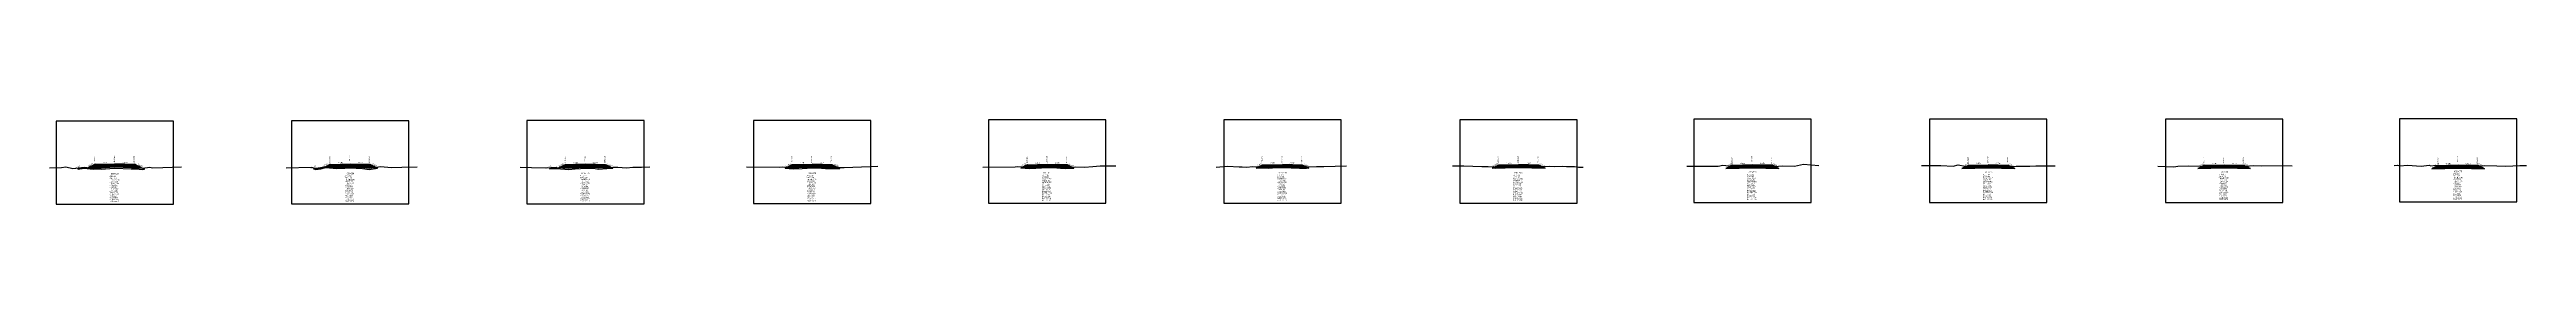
# Model space of a CAD drawing. Extents: x -7 to 78429, y 1189 to 1262.
# Drawn here: x -7 to 620, y 1226 to 1248 of the extents above; entities that cross this region are included whole.
import ezdxf
from ezdxf.enums import TextEntityAlignment as Align

# ---------------------------------------------------------------- set-up
doc = ezdxf.new("R2010")
doc.units = 0

msp = doc.modelspace()

# ---------------------------------------------------------------- linework, layer by layer
at = {"layer": 'A4_BORDER', "color": 7}
for points in [[(409.038, 1226.721), (438.738, 1226.721), (438.738, 1247.721), (409.038, 1247.721), (409.038, 1226.721)], [(468.77, 1226.739), (498.47, 1226.739), (498.47, 1247.739), (468.77, 1247.739), (468.77, 1226.739)], [(528.453, 1226.762), (558.153, 1226.762), (558.153, 1247.762), (528.453, 1247.762), (528.453, 1226.762)], [(587.685, 1226.867), (617.385, 1226.867), (617.385, 1247.867), (587.685, 1247.867), (587.685, 1226.867)], [(-5.445, 1226.283), (24.255, 1226.283), (24.255, 1247.283), (-5.445, 1247.283), (-5.445, 1226.283)], [(54.103, 1226.358), (83.803, 1226.358), (83.803, 1247.358), (54.103, 1247.358), (54.103, 1226.358)], [(113.678, 1226.399), (143.378, 1226.399), (143.378, 1247.399), (113.678, 1247.399), (113.678, 1226.399)], [(171.04, 1226.451), (200.74, 1226.451), (200.74, 1247.451), (171.04, 1247.451), (171.04, 1226.451)], [(230.578, 1226.564), (260.278, 1226.564), (260.278, 1247.564), (230.578, 1247.564), (230.578, 1226.564)], [(290.09, 1226.564), (319.79, 1226.564), (319.79, 1247.564), (290.09, 1247.564), (290.09, 1226.564)], [(349.877, 1226.589), (379.577, 1226.589), (379.577, 1247.589), (349.877, 1247.589), (349.877, 1226.589)]]:
    msp.add_lwpolyline(points, dxfattribs=at)
at = {"layer": 'CLEAR_GROUND', "color": 8}
for points in [[(0, 1235.151), (1.632, 1235.372), (3.91, 1235.101), (5.015, 1235.197), (5.92, 1235.179), (8.166, 1235.318), (9.43, 1235.391), (13.563, 1235.26), (14.327, 1235.187), (14.717, 1235.194), (16.449, 1235.062), (16.904, 1235.133)], [(59.7, 1235.208), (60.272, 1235.054), (61.531, 1235.238), (62.792, 1235.542), (65.57, 1235.307), (67.645, 1235.395), (68.869, 1235.442), (72.082, 1235.335), (73.782, 1235.087), (75.894, 1235.381)], [(119.4, 1235.249), (121.121, 1235.307), (121.175, 1235.295), (124.289, 1235.092), (125.959, 1235.201), (128.593, 1235.412), (130.947, 1235.329), (131.851, 1235.134), (133.979, 1235.294), (135.42, 1235.364), (135.447, 1235.362)], [(179.1, 1235.398), (181.125, 1235.266), (183.375, 1235.343), (185.906, 1235.495), (188.285, 1235.411), (189.322, 1235.346), (190.12, 1235.286), (191.498, 1235.299), (192.874, 1235.301)], [(238.8, 1235.449), (240.868, 1235.316), (242.557, 1235.416), (245.477, 1235.542), (247.851, 1235.505), (248.753, 1235.423), (250.147, 1235.348), (252.126, 1235.414)], [(298.5, 1235.513), (301.465, 1235.411), (303.428, 1235.55), (304.853, 1235.6), (307.12, 1235.517), (308.35, 1235.502), (308.665, 1235.492), (309.294, 1235.415), (311.002, 1235.414), (311.532, 1235.437)], [(358.2, 1235.439), (358.934, 1235.388), (361.223, 1235.508), (364.782, 1235.718), (367.367, 1235.644), (368.033, 1235.593), (368.861, 1235.574), (369.336, 1235.504), (370.271, 1235.499), (371.062, 1235.536)], [(417.9, 1235.68), (418.701, 1235.572), (422.178, 1235.683), (423.912, 1235.788), (426.741, 1235.663), (427.517, 1235.603), (427.622, 1235.634), (428.837, 1235.521), (429.493, 1235.525), (430.095, 1235.571)], [(477.6, 1235.634), (477.705, 1235.613), (478.243, 1235.672), (479.368, 1235.598), (481.819, 1235.731), (483.632, 1235.84), (486.51, 1235.748), (488.865, 1235.544), (489.731, 1235.589)], [(537.3, 1235.612), (538.012, 1235.59), (539.107, 1235.63), (540.524, 1235.67), (541.456, 1235.689), (543.273, 1235.768), (548.577, 1235.641), (548.85, 1235.583), (549.241, 1235.645)], [(597, 1235.816), (598.269, 1235.666), (599.33, 1235.711), (602.572, 1235.885), (606.493, 1235.707), (607.106, 1235.647), (608.27, 1235.717)]]:
    msp.add_lwpolyline(points, dxfattribs=at)
at = {"layer": 'DESIGN_ROAD_TRIMMED', "color": 1}
for points in [[(0, 1235.151), (0.405, 1235.382), (2.405, 1235.382), (4.405, 1236.382), (4.405, 1236.382), (4.299, 1236.329), (4.299, 1236.329), (3.984, 1236.171), (3.984, 1236.171), (3.668, 1236.014), (3.668, 1236.014), (3.352, 1235.856), (3.352, 1235.856), (3.036, 1235.698), (3.036, 1235.698), (2.72, 1235.54), (9.405, 1235.707), (9.405, 1235.857), (9.405, 1235.857), (9.405, 1236.007), (9.405, 1236.007), (9.405, 1236.157), (9.405, 1236.157), (9.405, 1236.307), (9.405, 1236.307), (9.405, 1236.457), (9.405, 1236.457), (9.405, 1236.507), (9.405, 1236.507), (9.405, 1236.507), (9.405, 1236.507), (9.405, 1236.507), (9.405, 1236.457), (9.405, 1236.457), (9.405, 1236.307), (9.405, 1236.307), (9.405, 1236.157), (9.405, 1236.157), (9.405, 1236.007), (9.405, 1236.007), (9.405, 1235.857), (9.405, 1235.857), (9.405, 1235.707), (16.089, 1235.54), (15.773, 1235.698), (15.773, 1235.698), (15.457, 1235.856), (15.457, 1235.856), (15.142, 1236.014), (15.142, 1236.014), (14.826, 1236.171), (14.826, 1236.171), (14.51, 1236.329), (14.51, 1236.329), (14.405, 1236.382), (14.405, 1236.382), (16.904, 1235.133)], [(59.7, 1235.208), (59.953, 1235.352), (61.953, 1235.352), (63.953, 1236.352), (63.953, 1236.352), (63.848, 1236.299), (63.848, 1236.299), (63.532, 1236.141), (63.532, 1236.141), (63.216, 1235.984), (63.216, 1235.984), (62.9, 1235.826), (62.9, 1235.826), (62.584, 1235.668), (62.584, 1235.668), (62.269, 1235.51), (68.953, 1235.677), (68.953, 1235.827), (68.953, 1235.827), (68.953, 1235.977), (68.953, 1235.977), (68.953, 1236.127), (68.953, 1236.127), (68.953, 1236.277), (68.953, 1236.277), (68.953, 1236.427), (68.953, 1236.427), (68.953, 1236.477), (68.953, 1236.477), (68.953, 1236.477), (68.953, 1236.477), (68.953, 1236.477), (68.953, 1236.427), (68.953, 1236.427), (68.953, 1236.277), (68.953, 1236.277), (68.953, 1236.127), (68.953, 1236.127), (68.953, 1235.977), (68.953, 1235.977), (68.953, 1235.827), (68.953, 1235.827), (68.953, 1235.677), (75.637, 1235.51), (75.321, 1235.668), (75.321, 1235.668), (75.005, 1235.826), (75.005, 1235.826), (74.69, 1235.984), (74.69, 1235.984), (74.374, 1236.141), (74.374, 1236.141), (74.058, 1236.299), (74.058, 1236.299), (73.953, 1236.352), (73.953, 1236.352), (75.894, 1235.381)], [(119.4, 1235.249), (119.528, 1235.322), (121.528, 1235.322), (123.528, 1236.322), (123.528, 1236.322), (123.423, 1236.269), (123.423, 1236.269), (123.107, 1236.111), (123.107, 1236.111), (122.791, 1235.954), (122.791, 1235.954), (122.475, 1235.796), (122.475, 1235.796), (122.16, 1235.638), (122.16, 1235.638), (121.844, 1235.48), (128.528, 1235.647), (128.528, 1235.797), (128.528, 1235.797), (128.528, 1235.947), (128.528, 1235.947), (128.528, 1236.097), (128.528, 1236.097), (128.528, 1236.247), (128.528, 1236.247), (128.528, 1236.397), (128.528, 1236.397), (128.528, 1236.447), (128.528, 1236.447), (128.528, 1236.447), (128.528, 1236.447), (128.528, 1236.447), (128.528, 1236.397), (128.528, 1236.397), (128.528, 1236.247), (128.528, 1236.247), (128.528, 1236.097), (128.528, 1236.097), (128.528, 1235.947), (128.528, 1235.947), (128.528, 1235.797), (128.528, 1235.797), (128.528, 1235.647), (135.212, 1235.48), (134.896, 1235.638), (134.896, 1235.638), (134.581, 1235.796), (134.581, 1235.796), (134.265, 1235.954), (134.265, 1235.954), (133.949, 1236.111), (133.949, 1236.111), (133.633, 1236.269), (133.633, 1236.269), (133.528, 1236.322), (133.528, 1236.322), (135.447, 1235.362)], [(179.1, 1235.398), (180.89, 1236.293), (180.89, 1236.293), (180.785, 1236.24), (180.785, 1236.24), (180.469, 1236.082), (180.469, 1236.082), (180.153, 1235.925), (180.153, 1235.925), (179.837, 1235.767), (179.837, 1235.767), (179.521, 1235.609), (179.521, 1235.609), (179.206, 1235.451), (185.89, 1235.618), (185.89, 1235.768), (185.89, 1235.768), (185.89, 1235.918), (185.89, 1235.918), (185.89, 1236.068), (185.89, 1236.068), (185.89, 1236.218), (185.89, 1236.218), (185.89, 1236.368), (185.89, 1236.368), (185.89, 1236.418), (185.89, 1236.418), (185.89, 1236.418), (185.89, 1236.418), (185.89, 1236.418), (185.89, 1236.368), (185.89, 1236.368), (185.89, 1236.218), (185.89, 1236.218), (185.89, 1236.068), (185.89, 1236.068), (185.89, 1235.918), (185.89, 1235.918), (185.89, 1235.768), (185.89, 1235.768), (185.89, 1235.618), (192.574, 1235.451), (192.258, 1235.609), (192.258, 1235.609), (191.942, 1235.767), (191.942, 1235.767), (191.627, 1235.925), (191.627, 1235.925), (191.311, 1236.082), (191.311, 1236.082), (190.995, 1236.24), (190.995, 1236.24), (190.89, 1236.293), (190.89, 1236.293), (192.874, 1235.301)], [(238.8, 1235.449), (240.428, 1236.263), (240.428, 1236.263), (240.323, 1236.21), (240.323, 1236.21), (240.007, 1236.052), (240.007, 1236.052), (239.691, 1235.895), (239.691, 1235.895), (239.376, 1235.737), (239.376, 1235.737), (239.06, 1235.579), (239.06, 1235.579), (238.744, 1235.421), (245.428, 1235.588), (245.428, 1235.738), (245.428, 1235.738), (245.428, 1235.888), (245.428, 1235.888), (245.428, 1236.038), (245.428, 1236.038), (245.428, 1236.188), (245.428, 1236.188), (245.428, 1236.338), (245.428, 1236.338), (245.428, 1236.388), (245.428, 1236.388), (245.428, 1236.388), (245.428, 1236.388), (245.428, 1236.388), (245.428, 1236.338), (245.428, 1236.338), (245.428, 1236.188), (245.428, 1236.188), (245.428, 1236.038), (245.428, 1236.038), (245.428, 1235.888), (245.428, 1235.888), (245.428, 1235.738), (245.428, 1235.738), (245.428, 1235.588), (252.112, 1235.421), (251.797, 1235.579), (251.797, 1235.579), (251.481, 1235.737), (251.481, 1235.737), (251.165, 1235.895), (251.165, 1235.895), (250.849, 1236.052), (250.849, 1236.052), (250.534, 1236.21), (250.534, 1236.21), (250.428, 1236.263), (250.428, 1236.263), (252.126, 1235.414)], [(298.5, 1235.513), (299.94, 1236.233), (299.94, 1236.233), (299.835, 1236.18), (299.835, 1236.18), (299.519, 1236.022), (299.519, 1236.022), (299.203, 1235.865), (299.203, 1235.865), (298.888, 1235.707), (298.888, 1235.707), (298.572, 1235.549), (298.572, 1235.549), (298.256, 1235.391), (304.94, 1235.558), (304.94, 1235.708), (304.94, 1235.708), (304.94, 1235.858), (304.94, 1235.858), (304.94, 1236.008), (304.94, 1236.008), (304.94, 1236.158), (304.94, 1236.158), (304.94, 1236.308), (304.94, 1236.308), (304.94, 1236.358), (304.94, 1236.358), (304.94, 1236.358), (304.94, 1236.358), (304.94, 1236.358), (304.94, 1236.308), (304.94, 1236.308), (304.94, 1236.158), (304.94, 1236.158), (304.94, 1236.008), (304.94, 1236.008), (304.94, 1235.858), (304.94, 1235.858), (304.94, 1235.708), (304.94, 1235.708), (304.94, 1235.558), (311.624, 1235.391), (311.309, 1235.549), (311.309, 1235.549), (310.993, 1235.707), (310.993, 1235.707), (310.677, 1235.865), (310.677, 1235.865), (310.361, 1236.022), (310.361, 1236.022), (310.045, 1236.18), (310.045, 1236.18), (309.94, 1236.233), (309.94, 1236.233), (311.532, 1235.437)], [(358.2, 1235.439), (359.727, 1236.203), (359.727, 1236.203), (359.622, 1236.15), (359.622, 1236.15), (359.306, 1235.992), (359.306, 1235.992), (358.991, 1235.835), (358.991, 1235.835), (358.675, 1235.677), (358.675, 1235.677), (358.359, 1235.519), (358.359, 1235.519), (358.043, 1235.361), (364.727, 1235.528), (364.727, 1235.678), (364.727, 1235.678), (364.727, 1235.828), (364.727, 1235.828), (364.727, 1235.978), (364.727, 1235.978), (364.727, 1236.128), (364.727, 1236.128), (364.727, 1236.278), (364.727, 1236.278), (364.727, 1236.328), (364.727, 1236.328), (364.727, 1236.328), (364.727, 1236.328), (364.727, 1236.328), (364.727, 1236.278), (364.727, 1236.278), (364.727, 1236.128), (364.727, 1236.128), (364.727, 1235.978), (364.727, 1235.978), (364.727, 1235.828), (364.727, 1235.828), (364.727, 1235.678), (364.727, 1235.678), (364.727, 1235.528), (371.412, 1235.361), (371.096, 1235.519), (371.096, 1235.519), (370.78, 1235.677), (370.78, 1235.677), (370.464, 1235.835), (370.464, 1235.835), (370.148, 1235.992), (370.148, 1235.992), (369.833, 1236.15), (369.833, 1236.15), (369.727, 1236.203), (369.727, 1236.203), (371.062, 1235.536)], [(417.9, 1235.68), (418.888, 1236.174), (418.888, 1236.174), (418.783, 1236.121), (418.783, 1236.121), (418.467, 1235.963), (418.467, 1235.963), (418.152, 1235.806), (418.152, 1235.806), (417.836, 1235.648), (417.836, 1235.648), (417.52, 1235.49), (417.52, 1235.49), (417.204, 1235.332), (423.888, 1235.499), (423.888, 1235.649), (423.888, 1235.649), (423.888, 1235.799), (423.888, 1235.799), (423.888, 1235.949), (423.888, 1235.949), (423.888, 1236.099), (423.888, 1236.099), (423.888, 1236.249), (423.888, 1236.249), (423.888, 1236.299), (423.888, 1236.299), (423.888, 1236.299), (423.888, 1236.299), (423.888, 1236.299), (423.888, 1236.249), (423.888, 1236.249), (423.888, 1236.099), (423.888, 1236.099), (423.888, 1235.949), (423.888, 1235.949), (423.888, 1235.799), (423.888, 1235.799), (423.888, 1235.649), (423.888, 1235.649), (423.888, 1235.499), (430.573, 1235.332), (430.257, 1235.49), (430.257, 1235.49), (429.941, 1235.648), (429.941, 1235.648), (429.625, 1235.806), (429.625, 1235.806), (429.309, 1235.963), (429.309, 1235.963), (428.994, 1236.121), (428.994, 1236.121), (428.888, 1236.174), (428.888, 1236.174), (430.095, 1235.571)], [(477.6, 1235.634), (478.62, 1236.144), (478.62, 1236.144), (478.515, 1236.091), (478.515, 1236.091), (478.199, 1235.933), (478.199, 1235.933), (477.883, 1235.776), (477.883, 1235.776), (477.568, 1235.618), (477.568, 1235.618), (477.252, 1235.46), (477.252, 1235.46), (476.936, 1235.302), (483.62, 1235.469), (483.62, 1235.619), (483.62, 1235.619), (483.62, 1235.769), (483.62, 1235.769), (483.62, 1235.919), (483.62, 1235.919), (483.62, 1236.069), (483.62, 1236.069), (483.62, 1236.219), (483.62, 1236.219), (483.62, 1236.269), (483.62, 1236.269), (483.62, 1236.269), (483.62, 1236.269), (483.62, 1236.269), (483.62, 1236.219), (483.62, 1236.219), (483.62, 1236.069), (483.62, 1236.069), (483.62, 1235.919), (483.62, 1235.919), (483.62, 1235.769), (483.62, 1235.769), (483.62, 1235.619), (483.62, 1235.619), (483.62, 1235.469), (490.305, 1235.302), (489.989, 1235.46), (489.989, 1235.46), (489.673, 1235.618), (489.673, 1235.618), (489.357, 1235.776), (489.357, 1235.776), (489.041, 1235.933), (489.041, 1235.933), (488.726, 1236.091), (488.726, 1236.091), (488.62, 1236.144), (488.62, 1236.144), (489.731, 1235.589)], [(537.3, 1235.612), (538.303, 1236.114), (538.303, 1236.114), (538.198, 1236.061), (538.198, 1236.061), (537.882, 1235.903), (537.882, 1235.903), (537.567, 1235.746), (537.567, 1235.746), (537.251, 1235.588), (537.251, 1235.588), (536.935, 1235.43), (536.935, 1235.43), (536.619, 1235.272), (543.303, 1235.439), (543.303, 1235.589), (543.303, 1235.589), (543.303, 1235.739), (543.303, 1235.739), (543.303, 1235.889), (543.303, 1235.889), (543.303, 1236.039), (543.303, 1236.039), (543.303, 1236.189), (543.303, 1236.189), (543.303, 1236.239), (543.303, 1236.239), (543.303, 1236.239), (543.303, 1236.239), (543.303, 1236.239), (543.303, 1236.189), (543.303, 1236.189), (543.303, 1236.039), (543.303, 1236.039), (543.303, 1235.889), (543.303, 1235.889), (543.303, 1235.739), (543.303, 1235.739), (543.303, 1235.589), (543.303, 1235.589), (543.303, 1235.439), (549.988, 1235.272), (549.672, 1235.43), (549.672, 1235.43), (549.356, 1235.588), (549.356, 1235.588), (549.04, 1235.746), (549.04, 1235.746), (548.725, 1235.903), (548.725, 1235.903), (548.409, 1236.061), (548.409, 1236.061), (548.303, 1236.114), (548.303, 1236.114), (549.241, 1235.645)], [(597, 1235.816), (597.535, 1236.084), (597.535, 1236.084), (597.43, 1236.031), (597.43, 1236.031), (597.114, 1235.873), (597.114, 1235.873), (596.798, 1235.716), (596.798, 1235.716), (596.483, 1235.558), (596.483, 1235.558), (596.167, 1235.4), (596.167, 1235.4), (595.851, 1235.242), (602.535, 1235.409), (602.535, 1235.559), (602.535, 1235.559), (602.535, 1235.709), (602.535, 1235.709), (602.535, 1235.859), (602.535, 1235.859), (602.535, 1236.009), (602.535, 1236.009), (602.535, 1236.159), (602.535, 1236.159), (602.535, 1236.209), (602.535, 1236.209), (602.535, 1236.209), (602.535, 1236.209), (602.535, 1236.209), (602.535, 1236.159), (602.535, 1236.159), (602.535, 1236.009), (602.535, 1236.009), (602.535, 1235.859), (602.535, 1235.859), (602.535, 1235.709), (602.535, 1235.709), (602.535, 1235.559), (602.535, 1235.559), (602.535, 1235.409), (609.219, 1235.242), (608.904, 1235.4), (608.904, 1235.4), (608.588, 1235.558), (608.588, 1235.558), (608.272, 1235.716), (608.272, 1235.716), (607.956, 1235.873), (607.956, 1235.873), (607.64, 1236.031), (607.64, 1236.031), (607.535, 1236.084), (607.535, 1236.084), (608.27, 1235.717)]]:
    msp.add_lwpolyline(points, dxfattribs=at)
at = {"layer": 'FINISHED_ROAD', "color": 2}
for points in [[(0.405, 1235.382), (2.405, 1235.382), (4.405, 1236.382), (4.405, 1236.382), (9.405, 1236.507), (14.405, 1236.382), (14.405, 1236.382)], [(59.953, 1235.352), (61.953, 1235.352), (63.953, 1236.352), (63.953, 1236.352), (68.953, 1236.477), (73.953, 1236.352), (73.953, 1236.352)], [(119.528, 1235.322), (121.528, 1235.322), (123.528, 1236.322), (123.528, 1236.322), (128.528, 1236.447), (133.528, 1236.322), (133.528, 1236.322)], [(180.89, 1236.293), (180.89, 1236.293), (185.89, 1236.418), (190.89, 1236.293), (190.89, 1236.293)], [(240.428, 1236.263), (240.428, 1236.263), (245.428, 1236.388), (250.428, 1236.263), (250.428, 1236.263)], [(299.94, 1236.233), (299.94, 1236.233), (304.94, 1236.358), (309.94, 1236.233), (309.94, 1236.233)], [(359.727, 1236.203), (359.727, 1236.203), (364.727, 1236.328), (369.727, 1236.203), (369.727, 1236.203)], [(418.888, 1236.174), (418.888, 1236.174), (423.888, 1236.299), (428.888, 1236.174), (428.888, 1236.174)], [(478.62, 1236.144), (478.62, 1236.144), (483.62, 1236.269), (488.62, 1236.144), (488.62, 1236.144)], [(538.303, 1236.114), (538.303, 1236.114), (543.303, 1236.239), (548.303, 1236.114), (548.303, 1236.114)], [(597.535, 1236.084), (597.535, 1236.084), (602.535, 1236.209), (607.535, 1236.084), (607.535, 1236.084)]]:
    msp.add_lwpolyline(points, dxfattribs=at)
at = {"layer": 'LAYER_0', "color": 4}
for points in [[(4.405, 1236.382), (4.299, 1236.329), (9.405, 1236.457), (9.405, 1236.507)], [(63.953, 1236.352), (63.848, 1236.299), (68.953, 1236.427), (68.953, 1236.477)], [(123.528, 1236.322), (123.423, 1236.269), (128.528, 1236.397), (128.528, 1236.447)], [(180.89, 1236.293), (180.785, 1236.24), (185.89, 1236.368), (185.89, 1236.418)], [(240.428, 1236.263), (240.323, 1236.21), (245.428, 1236.338), (245.428, 1236.388)], [(299.94, 1236.233), (299.835, 1236.18), (304.94, 1236.308), (304.94, 1236.358)], [(359.727, 1236.203), (359.622, 1236.15), (364.727, 1236.278), (364.727, 1236.328)], [(418.888, 1236.174), (418.783, 1236.121), (423.888, 1236.249), (423.888, 1236.299)], [(478.62, 1236.144), (478.515, 1236.091), (483.62, 1236.219), (483.62, 1236.269)], [(538.303, 1236.114), (538.198, 1236.061), (543.303, 1236.189), (543.303, 1236.239)], [(597.535, 1236.084), (597.43, 1236.031), (602.535, 1236.159), (602.535, 1236.209)]]:
    msp.add_lwpolyline(points, dxfattribs=at)
at = {"layer": 'LAYER_1', "color": 4}
for points in [[(4.299, 1236.329), (3.984, 1236.171), (9.405, 1236.307), (9.405, 1236.457)], [(63.848, 1236.299), (63.532, 1236.141), (68.953, 1236.277), (68.953, 1236.427)], [(123.423, 1236.269), (123.107, 1236.111), (128.528, 1236.247), (128.528, 1236.397)], [(180.785, 1236.24), (180.469, 1236.082), (185.89, 1236.218), (185.89, 1236.368)], [(240.323, 1236.21), (240.007, 1236.052), (245.428, 1236.188), (245.428, 1236.338)], [(299.835, 1236.18), (299.519, 1236.022), (304.94, 1236.158), (304.94, 1236.308)], [(359.622, 1236.15), (359.306, 1235.992), (364.727, 1236.128), (364.727, 1236.278)], [(418.783, 1236.121), (418.467, 1235.963), (423.888, 1236.099), (423.888, 1236.249)], [(478.515, 1236.091), (478.199, 1235.933), (483.62, 1236.069), (483.62, 1236.219)], [(538.198, 1236.061), (537.882, 1235.903), (543.303, 1236.039), (543.303, 1236.189)], [(597.43, 1236.031), (597.114, 1235.873), (602.535, 1236.009), (602.535, 1236.159)]]:
    msp.add_lwpolyline(points, dxfattribs=at)
at = {"layer": 'LAYER_10', "color": 6}
for points in [[(15.457, 1235.856), (15.773, 1235.698), (9.405, 1235.857), (9.405, 1236.007)], [(75.005, 1235.826), (75.321, 1235.668), (68.953, 1235.827), (68.953, 1235.977)], [(134.581, 1235.796), (134.896, 1235.638), (128.528, 1235.797), (128.528, 1235.947)], [(191.942, 1235.767), (192.258, 1235.609), (185.89, 1235.768), (185.89, 1235.918)], [(251.481, 1235.737), (251.797, 1235.579), (245.428, 1235.738), (245.428, 1235.888)], [(310.993, 1235.707), (311.309, 1235.549), (304.94, 1235.708), (304.94, 1235.858)], [(370.78, 1235.677), (371.096, 1235.519), (364.727, 1235.678), (364.727, 1235.828)], [(429.941, 1235.648), (430.257, 1235.49), (423.888, 1235.649), (423.888, 1235.799)], [(489.673, 1235.618), (489.989, 1235.46), (483.62, 1235.619), (483.62, 1235.769)], [(549.356, 1235.588), (549.672, 1235.43), (543.303, 1235.589), (543.303, 1235.739)], [(608.588, 1235.558), (608.904, 1235.4), (602.535, 1235.559), (602.535, 1235.709)]]:
    msp.add_lwpolyline(points, dxfattribs=at)
at = {"layer": 'LAYER_11', "color": 6}
for points in [[(15.773, 1235.698), (16.089, 1235.54), (9.405, 1235.707), (9.405, 1235.857)], [(75.321, 1235.668), (75.637, 1235.51), (68.953, 1235.677), (68.953, 1235.827)], [(134.896, 1235.638), (135.212, 1235.48), (128.528, 1235.647), (128.528, 1235.797)], [(192.258, 1235.609), (192.574, 1235.451), (185.89, 1235.618), (185.89, 1235.768)], [(251.797, 1235.579), (252.112, 1235.421), (245.428, 1235.588), (245.428, 1235.738)], [(311.309, 1235.549), (311.624, 1235.391), (304.94, 1235.558), (304.94, 1235.708)], [(371.096, 1235.519), (371.412, 1235.361), (364.727, 1235.528), (364.727, 1235.678)], [(430.257, 1235.49), (430.573, 1235.332), (423.888, 1235.499), (423.888, 1235.649)], [(489.989, 1235.46), (490.305, 1235.302), (483.62, 1235.469), (483.62, 1235.619)], [(549.672, 1235.43), (549.988, 1235.272), (543.303, 1235.439), (543.303, 1235.589)], [(608.904, 1235.4), (609.219, 1235.242), (602.535, 1235.409), (602.535, 1235.559)]]:
    msp.add_lwpolyline(points, dxfattribs=at)
at = {"layer": 'LAYER_2', "color": 4}
for points in [[(3.984, 1236.171), (3.668, 1236.014), (9.405, 1236.157), (9.405, 1236.307)], [(63.532, 1236.141), (63.216, 1235.984), (68.953, 1236.127), (68.953, 1236.277)], [(123.107, 1236.111), (122.791, 1235.954), (128.528, 1236.097), (128.528, 1236.247)], [(180.469, 1236.082), (180.153, 1235.925), (185.89, 1236.068), (185.89, 1236.218)], [(240.007, 1236.052), (239.691, 1235.895), (245.428, 1236.038), (245.428, 1236.188)], [(299.519, 1236.022), (299.203, 1235.865), (304.94, 1236.008), (304.94, 1236.158)], [(359.306, 1235.992), (358.991, 1235.835), (364.727, 1235.978), (364.727, 1236.128)], [(418.467, 1235.963), (418.152, 1235.806), (423.888, 1235.949), (423.888, 1236.099)], [(478.199, 1235.933), (477.883, 1235.776), (483.62, 1235.919), (483.62, 1236.069)], [(537.882, 1235.903), (537.567, 1235.746), (543.303, 1235.889), (543.303, 1236.039)], [(597.114, 1235.873), (596.798, 1235.716), (602.535, 1235.859), (602.535, 1236.009)]]:
    msp.add_lwpolyline(points, dxfattribs=at)
at = {"layer": 'LAYER_3', "color": 4}
for points in [[(3.668, 1236.014), (3.352, 1235.856), (9.405, 1236.007), (9.405, 1236.157)], [(63.216, 1235.984), (62.9, 1235.826), (68.953, 1235.977), (68.953, 1236.127)], [(122.791, 1235.954), (122.475, 1235.796), (128.528, 1235.947), (128.528, 1236.097)], [(180.153, 1235.925), (179.837, 1235.767), (185.89, 1235.918), (185.89, 1236.068)], [(239.691, 1235.895), (239.376, 1235.737), (245.428, 1235.888), (245.428, 1236.038)], [(299.203, 1235.865), (298.888, 1235.707), (304.94, 1235.858), (304.94, 1236.008)], [(358.991, 1235.835), (358.675, 1235.677), (364.727, 1235.828), (364.727, 1235.978)], [(418.152, 1235.806), (417.836, 1235.648), (423.888, 1235.799), (423.888, 1235.949)], [(477.883, 1235.776), (477.568, 1235.618), (483.62, 1235.769), (483.62, 1235.919)], [(537.567, 1235.746), (537.251, 1235.588), (543.303, 1235.739), (543.303, 1235.889)], [(596.798, 1235.716), (596.483, 1235.558), (602.535, 1235.709), (602.535, 1235.859)]]:
    msp.add_lwpolyline(points, dxfattribs=at)
at = {"layer": 'LAYER_4', "color": 4}
for points in [[(3.352, 1235.856), (3.036, 1235.698), (9.405, 1235.857), (9.405, 1236.007)], [(62.9, 1235.826), (62.584, 1235.668), (68.953, 1235.827), (68.953, 1235.977)], [(122.475, 1235.796), (122.16, 1235.638), (128.528, 1235.797), (128.528, 1235.947)], [(179.837, 1235.767), (179.521, 1235.609), (185.89, 1235.768), (185.89, 1235.918)], [(239.376, 1235.737), (239.06, 1235.579), (245.428, 1235.738), (245.428, 1235.888)], [(298.888, 1235.707), (298.572, 1235.549), (304.94, 1235.708), (304.94, 1235.858)], [(358.675, 1235.677), (358.359, 1235.519), (364.727, 1235.678), (364.727, 1235.828)], [(417.836, 1235.648), (417.52, 1235.49), (423.888, 1235.649), (423.888, 1235.799)], [(477.568, 1235.618), (477.252, 1235.46), (483.62, 1235.619), (483.62, 1235.769)], [(537.251, 1235.588), (536.935, 1235.43), (543.303, 1235.589), (543.303, 1235.739)], [(596.483, 1235.558), (596.167, 1235.4), (602.535, 1235.559), (602.535, 1235.709)]]:
    msp.add_lwpolyline(points, dxfattribs=at)
at = {"layer": 'LAYER_5', "color": 4}
for points in [[(3.036, 1235.698), (2.72, 1235.54), (9.405, 1235.707), (9.405, 1235.857)], [(62.584, 1235.668), (62.269, 1235.51), (68.953, 1235.677), (68.953, 1235.827)], [(122.16, 1235.638), (121.844, 1235.48), (128.528, 1235.647), (128.528, 1235.797)], [(179.521, 1235.609), (179.206, 1235.451), (185.89, 1235.618), (185.89, 1235.768)], [(239.06, 1235.579), (238.744, 1235.421), (245.428, 1235.588), (245.428, 1235.738)], [(298.572, 1235.549), (298.256, 1235.391), (304.94, 1235.558), (304.94, 1235.708)], [(358.359, 1235.519), (358.043, 1235.361), (364.727, 1235.528), (364.727, 1235.678)], [(417.52, 1235.49), (417.204, 1235.332), (423.888, 1235.499), (423.888, 1235.649)], [(477.252, 1235.46), (476.936, 1235.302), (483.62, 1235.469), (483.62, 1235.619)], [(536.935, 1235.43), (536.619, 1235.272), (543.303, 1235.439), (543.303, 1235.589)], [(596.167, 1235.4), (595.851, 1235.242), (602.535, 1235.409), (602.535, 1235.559)]]:
    msp.add_lwpolyline(points, dxfattribs=at)
at = {"layer": 'LAYER_6', "color": 6}
for points in [[(14.405, 1236.382), (14.51, 1236.329), (9.405, 1236.457), (9.405, 1236.507)], [(73.953, 1236.352), (74.058, 1236.299), (68.953, 1236.427), (68.953, 1236.477)], [(133.528, 1236.322), (133.633, 1236.269), (128.528, 1236.397), (128.528, 1236.447)], [(190.89, 1236.293), (190.995, 1236.24), (185.89, 1236.368), (185.89, 1236.418)], [(250.428, 1236.263), (250.534, 1236.21), (245.428, 1236.338), (245.428, 1236.388)], [(309.94, 1236.233), (310.045, 1236.18), (304.94, 1236.308), (304.94, 1236.358)], [(369.727, 1236.203), (369.833, 1236.15), (364.727, 1236.278), (364.727, 1236.328)], [(428.888, 1236.174), (428.994, 1236.121), (423.888, 1236.249), (423.888, 1236.299)], [(488.62, 1236.144), (488.726, 1236.091), (483.62, 1236.219), (483.62, 1236.269)], [(548.303, 1236.114), (548.409, 1236.061), (543.303, 1236.189), (543.303, 1236.239)], [(607.535, 1236.084), (607.64, 1236.031), (602.535, 1236.159), (602.535, 1236.209)]]:
    msp.add_lwpolyline(points, dxfattribs=at)
at = {"layer": 'LAYER_7', "color": 6}
for points in [[(14.51, 1236.329), (14.826, 1236.171), (9.405, 1236.307), (9.405, 1236.457)], [(74.058, 1236.299), (74.374, 1236.141), (68.953, 1236.277), (68.953, 1236.427)], [(133.633, 1236.269), (133.949, 1236.111), (128.528, 1236.247), (128.528, 1236.397)], [(190.995, 1236.24), (191.311, 1236.082), (185.89, 1236.218), (185.89, 1236.368)], [(250.534, 1236.21), (250.849, 1236.052), (245.428, 1236.188), (245.428, 1236.338)], [(310.045, 1236.18), (310.361, 1236.022), (304.94, 1236.158), (304.94, 1236.308)], [(369.833, 1236.15), (370.148, 1235.992), (364.727, 1236.128), (364.727, 1236.278)], [(428.994, 1236.121), (429.309, 1235.963), (423.888, 1236.099), (423.888, 1236.249)], [(488.726, 1236.091), (489.041, 1235.933), (483.62, 1236.069), (483.62, 1236.219)], [(548.409, 1236.061), (548.725, 1235.903), (543.303, 1236.039), (543.303, 1236.189)], [(607.64, 1236.031), (607.956, 1235.873), (602.535, 1236.009), (602.535, 1236.159)]]:
    msp.add_lwpolyline(points, dxfattribs=at)
at = {"layer": 'LAYER_8', "color": 6}
for points in [[(14.826, 1236.171), (15.142, 1236.014), (9.405, 1236.157), (9.405, 1236.307)], [(74.374, 1236.141), (74.69, 1235.984), (68.953, 1236.127), (68.953, 1236.277)], [(133.949, 1236.111), (134.265, 1235.954), (128.528, 1236.097), (128.528, 1236.247)], [(191.311, 1236.082), (191.627, 1235.925), (185.89, 1236.068), (185.89, 1236.218)], [(250.849, 1236.052), (251.165, 1235.895), (245.428, 1236.038), (245.428, 1236.188)], [(310.361, 1236.022), (310.677, 1235.865), (304.94, 1236.008), (304.94, 1236.158)], [(370.148, 1235.992), (370.464, 1235.835), (364.727, 1235.978), (364.727, 1236.128)], [(429.309, 1235.963), (429.625, 1235.806), (423.888, 1235.949), (423.888, 1236.099)], [(489.041, 1235.933), (489.357, 1235.776), (483.62, 1235.919), (483.62, 1236.069)], [(548.725, 1235.903), (549.04, 1235.746), (543.303, 1235.889), (543.303, 1236.039)], [(607.956, 1235.873), (608.272, 1235.716), (602.535, 1235.859), (602.535, 1236.009)]]:
    msp.add_lwpolyline(points, dxfattribs=at)
at = {"layer": 'LAYER_9', "color": 6}
for points in [[(15.142, 1236.014), (15.457, 1235.856), (9.405, 1236.007), (9.405, 1236.157)], [(74.69, 1235.984), (75.005, 1235.826), (68.953, 1235.977), (68.953, 1236.127)], [(134.265, 1235.954), (134.581, 1235.796), (128.528, 1235.947), (128.528, 1236.097)], [(191.627, 1235.925), (191.942, 1235.767), (185.89, 1235.918), (185.89, 1236.068)], [(251.165, 1235.895), (251.481, 1235.737), (245.428, 1235.888), (245.428, 1236.038)], [(310.677, 1235.865), (310.993, 1235.707), (304.94, 1235.858), (304.94, 1236.008)], [(370.464, 1235.835), (370.78, 1235.677), (364.727, 1235.828), (364.727, 1235.978)], [(429.625, 1235.806), (429.941, 1235.648), (423.888, 1235.799), (423.888, 1235.949)], [(489.357, 1235.776), (489.673, 1235.618), (483.62, 1235.769), (483.62, 1235.919)], [(549.04, 1235.746), (549.356, 1235.588), (543.303, 1235.739), (543.303, 1235.889)], [(608.272, 1235.716), (608.588, 1235.558), (602.535, 1235.709), (602.535, 1235.859)]]:
    msp.add_lwpolyline(points, dxfattribs=at)
at = {"layer": 'NATURAL_GROUND', "color": 3}
for points in [[(-7.123, 1235.492), (-4.12, 1235.57), (-2.991, 1235.742), (-1.193, 1235.292), (1.63, 1235.674), (3.915, 1235.403), (5.005, 1235.497), (5.914, 1235.479), (8.148, 1235.617), (9.426, 1235.691), (13.582, 1235.56), (14.339, 1235.487), (14.726, 1235.494), (16.438, 1235.364), (18.293, 1235.651), (18.977, 1235.513), (21.571, 1235.589), (26.277, 1235.764)], [(52.736, 1235.44), (59.1, 1235.679), (60.29, 1235.36), (61.474, 1235.533), (62.769, 1235.845), (65.576, 1235.608), (67.633, 1235.695), (68.868, 1235.742), (72.109, 1235.634), (73.783, 1235.39), (76.725, 1235.8), (79.389, 1235.541), (82.047, 1235.682), (85.949, 1235.746)], [(112.018, 1235.682), (114.84, 1235.594), (118.304, 1235.512), (121.148, 1235.608), (121.217, 1235.593), (124.289, 1235.393), (125.937, 1235.5), (128.586, 1235.712), (130.984, 1235.628), (131.872, 1235.436), (133.96, 1235.593), (135.424, 1235.665), (135.515, 1235.658), (136.749, 1235.665), (138.913, 1235.477), (140.554, 1235.676), (142.741, 1235.626), (144.799, 1235.763)], [(169.278, 1235.718), (177.58, 1235.627), (178.347, 1235.748), (181.13, 1235.566), (183.361, 1235.643), (185.902, 1235.795), (188.3, 1235.711), (189.343, 1235.645), (190.13, 1235.586), (191.497, 1235.599), (193.984, 1235.602), (200.623, 1235.826), (202.568, 1235.924)], [(229.096, 1235.654), (237.272, 1235.718), (237.777, 1235.815), (240.868, 1235.617), (242.541, 1235.716), (245.473, 1235.842), (247.867, 1235.805), (248.774, 1235.722), (250.15, 1235.648), (252.563, 1235.729), (254.812, 1235.662), (256.986, 1235.843), (258.847, 1235.989), (262.789, 1235.993)], [(288.207, 1235.678), (291.017, 1235.882), (293.992, 1235.688), (294.717, 1235.757), (295.833, 1235.665), (297.43, 1235.85), (301.459, 1235.711), (303.412, 1235.85), (304.853, 1235.9), (307.127, 1235.817), (308.357, 1235.802), (308.688, 1235.791), (309.312, 1235.715), (310.995, 1235.714), (313.607, 1235.829), (315.41, 1235.798), (321.169, 1235.973)], [(348.007, 1235.944), (350.865, 1235.981), (355.401, 1235.796), (357.045, 1235.82), (358.936, 1235.689), (361.206, 1235.808), (364.777, 1236.018), (367.382, 1235.944), (368.048, 1235.893), (368.886, 1235.873), (369.358, 1235.804), (370.264, 1235.799), (372.571, 1235.906), (373.747, 1235.784), (375.937, 1235.905), (376.819, 1235.779), (378.877, 1235.827), (379.922, 1235.654), (381.057, 1235.623)], [(407.324, 1235.937), (413.297, 1235.869), (415.219, 1235.908), (416.449, 1236.177), (418.716, 1235.873), (422.164, 1235.983), (423.909, 1236.088), (426.759, 1235.962), (427.484, 1235.906), (427.591, 1235.938), (428.85, 1235.821), (429.48, 1235.825), (431.491, 1235.977), (434.57, 1235.902), (436.85, 1236.37), (440.722, 1236.091)], [(466.735, 1236.033), (471.634, 1236.08), (474.759, 1235.929), (475.997, 1236.264), (477.718, 1235.916), (478.236, 1235.973), (479.369, 1235.899), (481.802, 1236.031), (483.628, 1236.14), (486.527, 1236.048), (488.87, 1235.845), (490.691, 1235.938), (492.619, 1235.884), (494.088, 1235.874), (495.606, 1235.946), (500.523, 1235.995)], [(526.501, 1235.9), (530.585, 1235.756), (531.606, 1235.86), (534.234, 1236.009), (538.011, 1235.89), (539.097, 1235.93), (540.516, 1235.97), (541.446, 1235.989), (543.27, 1236.068), (548.612, 1235.94), (548.857, 1235.888), (549.693, 1236.021), (550.715, 1236.034), (552.758, 1235.946), (558.228, 1236.065), (560.49, 1236.016)], [(586.34, 1236.029), (587.204, 1236.14), (587.823, 1235.957), (589.748, 1236.12), (593.147, 1235.928), (595.22, 1236.119), (595.632, 1236.012), (596.911, 1236.129), (598.28, 1235.967), (599.315, 1236.011), (602.571, 1236.185), (606.514, 1236.006), (607.111, 1235.948), (609.19, 1236.072), (612.348, 1235.987), (614.579, 1235.939), (618.115, 1236.064), (619.833, 1236.063)]]:
    msp.add_lwpolyline(points, dxfattribs=at)
at = {"layer": 'STRUCTURE_LEFT', "color": 4}
for points in [[(4.405, 1236.382), (4.299, 1236.329), (4.299, 1236.329), (3.984, 1236.171), (3.984, 1236.171), (3.668, 1236.014), (3.668, 1236.014), (3.352, 1235.856), (3.352, 1235.856), (3.036, 1235.698), (3.036, 1235.698), (2.72, 1235.54), (9.405, 1235.707), (9.405, 1235.857), (9.405, 1235.857), (9.405, 1236.007), (9.405, 1236.007), (9.405, 1236.157), (9.405, 1236.157), (9.405, 1236.307), (9.405, 1236.307), (9.405, 1236.457), (9.405, 1236.457), (9.405, 1236.507), (9.405, 1236.507)], [(63.953, 1236.352), (63.848, 1236.299), (63.848, 1236.299), (63.532, 1236.141), (63.532, 1236.141), (63.216, 1235.984), (63.216, 1235.984), (62.9, 1235.826), (62.9, 1235.826), (62.584, 1235.668), (62.584, 1235.668), (62.269, 1235.51), (68.953, 1235.677), (68.953, 1235.827), (68.953, 1235.827), (68.953, 1235.977), (68.953, 1235.977), (68.953, 1236.127), (68.953, 1236.127), (68.953, 1236.277), (68.953, 1236.277), (68.953, 1236.427), (68.953, 1236.427), (68.953, 1236.477), (68.953, 1236.477)], [(123.528, 1236.322), (123.423, 1236.269), (123.423, 1236.269), (123.107, 1236.111), (123.107, 1236.111), (122.791, 1235.954), (122.791, 1235.954), (122.475, 1235.796), (122.475, 1235.796), (122.16, 1235.638), (122.16, 1235.638), (121.844, 1235.48), (128.528, 1235.647), (128.528, 1235.797), (128.528, 1235.797), (128.528, 1235.947), (128.528, 1235.947), (128.528, 1236.097), (128.528, 1236.097), (128.528, 1236.247), (128.528, 1236.247), (128.528, 1236.397), (128.528, 1236.397), (128.528, 1236.447), (128.528, 1236.447)], [(180.89, 1236.293), (180.785, 1236.24), (180.785, 1236.24), (180.469, 1236.082), (180.469, 1236.082), (180.153, 1235.925), (180.153, 1235.925), (179.837, 1235.767), (179.837, 1235.767), (179.521, 1235.609), (179.521, 1235.609), (179.206, 1235.451), (185.89, 1235.618), (185.89, 1235.768), (185.89, 1235.768), (185.89, 1235.918), (185.89, 1235.918), (185.89, 1236.068), (185.89, 1236.068), (185.89, 1236.218), (185.89, 1236.218), (185.89, 1236.368), (185.89, 1236.368), (185.89, 1236.418), (185.89, 1236.418)], [(240.428, 1236.263), (240.323, 1236.21), (240.323, 1236.21), (240.007, 1236.052), (240.007, 1236.052), (239.691, 1235.895), (239.691, 1235.895), (239.376, 1235.737), (239.376, 1235.737), (239.06, 1235.579), (239.06, 1235.579), (238.744, 1235.421), (245.428, 1235.588), (245.428, 1235.738), (245.428, 1235.738), (245.428, 1235.888), (245.428, 1235.888), (245.428, 1236.038), (245.428, 1236.038), (245.428, 1236.188), (245.428, 1236.188), (245.428, 1236.338), (245.428, 1236.338), (245.428, 1236.388), (245.428, 1236.388)], [(299.94, 1236.233), (299.835, 1236.18), (299.835, 1236.18), (299.519, 1236.022), (299.519, 1236.022), (299.203, 1235.865), (299.203, 1235.865), (298.888, 1235.707), (298.888, 1235.707), (298.572, 1235.549), (298.572, 1235.549), (298.256, 1235.391), (304.94, 1235.558), (304.94, 1235.708), (304.94, 1235.708), (304.94, 1235.858), (304.94, 1235.858), (304.94, 1236.008), (304.94, 1236.008), (304.94, 1236.158), (304.94, 1236.158), (304.94, 1236.308), (304.94, 1236.308), (304.94, 1236.358), (304.94, 1236.358)], [(359.727, 1236.203), (359.622, 1236.15), (359.622, 1236.15), (359.306, 1235.992), (359.306, 1235.992), (358.991, 1235.835), (358.991, 1235.835), (358.675, 1235.677), (358.675, 1235.677), (358.359, 1235.519), (358.359, 1235.519), (358.043, 1235.361), (364.727, 1235.528), (364.727, 1235.678), (364.727, 1235.678), (364.727, 1235.828), (364.727, 1235.828), (364.727, 1235.978), (364.727, 1235.978), (364.727, 1236.128), (364.727, 1236.128), (364.727, 1236.278), (364.727, 1236.278), (364.727, 1236.328), (364.727, 1236.328)], [(418.888, 1236.174), (418.783, 1236.121), (418.783, 1236.121), (418.467, 1235.963), (418.467, 1235.963), (418.152, 1235.806), (418.152, 1235.806), (417.836, 1235.648), (417.836, 1235.648), (417.52, 1235.49), (417.52, 1235.49), (417.204, 1235.332), (423.888, 1235.499), (423.888, 1235.649), (423.888, 1235.649), (423.888, 1235.799), (423.888, 1235.799), (423.888, 1235.949), (423.888, 1235.949), (423.888, 1236.099), (423.888, 1236.099), (423.888, 1236.249), (423.888, 1236.249), (423.888, 1236.299), (423.888, 1236.299)], [(478.62, 1236.144), (478.515, 1236.091), (478.515, 1236.091), (478.199, 1235.933), (478.199, 1235.933), (477.883, 1235.776), (477.883, 1235.776), (477.568, 1235.618), (477.568, 1235.618), (477.252, 1235.46), (477.252, 1235.46), (476.936, 1235.302), (483.62, 1235.469), (483.62, 1235.619), (483.62, 1235.619), (483.62, 1235.769), (483.62, 1235.769), (483.62, 1235.919), (483.62, 1235.919), (483.62, 1236.069), (483.62, 1236.069), (483.62, 1236.219), (483.62, 1236.219), (483.62, 1236.269), (483.62, 1236.269)], [(538.303, 1236.114), (538.198, 1236.061), (538.198, 1236.061), (537.882, 1235.903), (537.882, 1235.903), (537.567, 1235.746), (537.567, 1235.746), (537.251, 1235.588), (537.251, 1235.588), (536.935, 1235.43), (536.935, 1235.43), (536.619, 1235.272), (543.303, 1235.439), (543.303, 1235.589), (543.303, 1235.589), (543.303, 1235.739), (543.303, 1235.739), (543.303, 1235.889), (543.303, 1235.889), (543.303, 1236.039), (543.303, 1236.039), (543.303, 1236.189), (543.303, 1236.189), (543.303, 1236.239), (543.303, 1236.239)], [(597.535, 1236.084), (597.43, 1236.031), (597.43, 1236.031), (597.114, 1235.873), (597.114, 1235.873), (596.798, 1235.716), (596.798, 1235.716), (596.483, 1235.558), (596.483, 1235.558), (596.167, 1235.4), (596.167, 1235.4), (595.851, 1235.242), (602.535, 1235.409), (602.535, 1235.559), (602.535, 1235.559), (602.535, 1235.709), (602.535, 1235.709), (602.535, 1235.859), (602.535, 1235.859), (602.535, 1236.009), (602.535, 1236.009), (602.535, 1236.159), (602.535, 1236.159), (602.535, 1236.209), (602.535, 1236.209)]]:
    msp.add_lwpolyline(points, dxfattribs=at)
at = {"layer": 'STRUCTURE_RIGHT', "color": 6}
for points in [[(9.405, 1236.507), (9.405, 1236.507), (9.405, 1236.457), (9.405, 1236.457), (9.405, 1236.307), (9.405, 1236.307), (9.405, 1236.157), (9.405, 1236.157), (9.405, 1236.007), (9.405, 1236.007), (9.405, 1235.857), (9.405, 1235.857), (9.405, 1235.707), (16.089, 1235.54), (15.773, 1235.698), (15.773, 1235.698), (15.457, 1235.856), (15.457, 1235.856), (15.142, 1236.014), (15.142, 1236.014), (14.826, 1236.171), (14.826, 1236.171), (14.51, 1236.329), (14.51, 1236.329), (14.405, 1236.382)], [(68.953, 1236.477), (68.953, 1236.477), (68.953, 1236.427), (68.953, 1236.427), (68.953, 1236.277), (68.953, 1236.277), (68.953, 1236.127), (68.953, 1236.127), (68.953, 1235.977), (68.953, 1235.977), (68.953, 1235.827), (68.953, 1235.827), (68.953, 1235.677), (75.637, 1235.51), (75.321, 1235.668), (75.321, 1235.668), (75.005, 1235.826), (75.005, 1235.826), (74.69, 1235.984), (74.69, 1235.984), (74.374, 1236.141), (74.374, 1236.141), (74.058, 1236.299), (74.058, 1236.299), (73.953, 1236.352)], [(128.528, 1236.447), (128.528, 1236.447), (128.528, 1236.397), (128.528, 1236.397), (128.528, 1236.247), (128.528, 1236.247), (128.528, 1236.097), (128.528, 1236.097), (128.528, 1235.947), (128.528, 1235.947), (128.528, 1235.797), (128.528, 1235.797), (128.528, 1235.647), (135.212, 1235.48), (134.896, 1235.638), (134.896, 1235.638), (134.581, 1235.796), (134.581, 1235.796), (134.265, 1235.954), (134.265, 1235.954), (133.949, 1236.111), (133.949, 1236.111), (133.633, 1236.269), (133.633, 1236.269), (133.528, 1236.322)], [(185.89, 1236.418), (185.89, 1236.418), (185.89, 1236.368), (185.89, 1236.368), (185.89, 1236.218), (185.89, 1236.218), (185.89, 1236.068), (185.89, 1236.068), (185.89, 1235.918), (185.89, 1235.918), (185.89, 1235.768), (185.89, 1235.768), (185.89, 1235.618), (192.574, 1235.451), (192.258, 1235.609), (192.258, 1235.609), (191.942, 1235.767), (191.942, 1235.767), (191.627, 1235.925), (191.627, 1235.925), (191.311, 1236.082), (191.311, 1236.082), (190.995, 1236.24), (190.995, 1236.24), (190.89, 1236.293)], [(245.428, 1236.388), (245.428, 1236.388), (245.428, 1236.338), (245.428, 1236.338), (245.428, 1236.188), (245.428, 1236.188), (245.428, 1236.038), (245.428, 1236.038), (245.428, 1235.888), (245.428, 1235.888), (245.428, 1235.738), (245.428, 1235.738), (245.428, 1235.588), (252.112, 1235.421), (251.797, 1235.579), (251.797, 1235.579), (251.481, 1235.737), (251.481, 1235.737), (251.165, 1235.895), (251.165, 1235.895), (250.849, 1236.052), (250.849, 1236.052), (250.534, 1236.21), (250.534, 1236.21), (250.428, 1236.263)], [(304.94, 1236.358), (304.94, 1236.358), (304.94, 1236.308), (304.94, 1236.308), (304.94, 1236.158), (304.94, 1236.158), (304.94, 1236.008), (304.94, 1236.008), (304.94, 1235.858), (304.94, 1235.858), (304.94, 1235.708), (304.94, 1235.708), (304.94, 1235.558), (311.624, 1235.391), (311.309, 1235.549), (311.309, 1235.549), (310.993, 1235.707), (310.993, 1235.707), (310.677, 1235.865), (310.677, 1235.865), (310.361, 1236.022), (310.361, 1236.022), (310.045, 1236.18), (310.045, 1236.18), (309.94, 1236.233)], [(364.727, 1236.328), (364.727, 1236.328), (364.727, 1236.278), (364.727, 1236.278), (364.727, 1236.128), (364.727, 1236.128), (364.727, 1235.978), (364.727, 1235.978), (364.727, 1235.828), (364.727, 1235.828), (364.727, 1235.678), (364.727, 1235.678), (364.727, 1235.528), (371.412, 1235.361), (371.096, 1235.519), (371.096, 1235.519), (370.78, 1235.677), (370.78, 1235.677), (370.464, 1235.835), (370.464, 1235.835), (370.148, 1235.992), (370.148, 1235.992), (369.833, 1236.15), (369.833, 1236.15), (369.727, 1236.203)], [(423.888, 1236.299), (423.888, 1236.299), (423.888, 1236.249), (423.888, 1236.249), (423.888, 1236.099), (423.888, 1236.099), (423.888, 1235.949), (423.888, 1235.949), (423.888, 1235.799), (423.888, 1235.799), (423.888, 1235.649), (423.888, 1235.649), (423.888, 1235.499), (430.573, 1235.332), (430.257, 1235.49), (430.257, 1235.49), (429.941, 1235.648), (429.941, 1235.648), (429.625, 1235.806), (429.625, 1235.806), (429.309, 1235.963), (429.309, 1235.963), (428.994, 1236.121), (428.994, 1236.121), (428.888, 1236.174)], [(483.62, 1236.269), (483.62, 1236.269), (483.62, 1236.219), (483.62, 1236.219), (483.62, 1236.069), (483.62, 1236.069), (483.62, 1235.919), (483.62, 1235.919), (483.62, 1235.769), (483.62, 1235.769), (483.62, 1235.619), (483.62, 1235.619), (483.62, 1235.469), (490.305, 1235.302), (489.989, 1235.46), (489.989, 1235.46), (489.673, 1235.618), (489.673, 1235.618), (489.357, 1235.776), (489.357, 1235.776), (489.041, 1235.933), (489.041, 1235.933), (488.726, 1236.091), (488.726, 1236.091), (488.62, 1236.144)], [(543.303, 1236.239), (543.303, 1236.239), (543.303, 1236.189), (543.303, 1236.189), (543.303, 1236.039), (543.303, 1236.039), (543.303, 1235.889), (543.303, 1235.889), (543.303, 1235.739), (543.303, 1235.739), (543.303, 1235.589), (543.303, 1235.589), (543.303, 1235.439), (549.988, 1235.272), (549.672, 1235.43), (549.672, 1235.43), (549.356, 1235.588), (549.356, 1235.588), (549.04, 1235.746), (549.04, 1235.746), (548.725, 1235.903), (548.725, 1235.903), (548.409, 1236.061), (548.409, 1236.061), (548.303, 1236.114)], [(602.535, 1236.209), (602.535, 1236.209), (602.535, 1236.159), (602.535, 1236.159), (602.535, 1236.009), (602.535, 1236.009), (602.535, 1235.859), (602.535, 1235.859), (602.535, 1235.709), (602.535, 1235.709), (602.535, 1235.559), (602.535, 1235.559), (602.535, 1235.409), (609.219, 1235.242), (608.904, 1235.4), (608.904, 1235.4), (608.588, 1235.558), (608.588, 1235.558), (608.272, 1235.716), (608.272, 1235.716), (607.956, 1235.873), (607.956, 1235.873), (607.64, 1236.031), (607.64, 1236.031), (607.535, 1236.084)]]:
    msp.add_lwpolyline(points, dxfattribs=at)

# ---------------------------------------------------------------- texts
at = {"layer": 'INFO_TEXT'}
for s, p in [('AT:5.464', (8.055, 1233.183)), ('AW:0.000', (8.055, 1232.733)), ('Topsoil:5.088', (8.055, 1232.283)), ('L:top:0.253', (8.055, 1231.833)), ('L:CRR:0.789', (8.055, 1231.383)), ('L:C1:0.837', (8.055, 1230.933)), ('L:C2:0.884', (8.055, 1230.483)), ('L:G15:0.932', (8.055, 1230.033)), ('L:G7:0.979', (8.055, 1229.583)), ('R:top:0.253', (8.055, 1229.133)), ('R:CRR:0.789', (8.055, 1228.683)), ('AT:3.689', (67.603, 1233.258)), ('AW:0.003', (67.603, 1232.808)), ('Topsoil:4.895', (67.603, 1232.358)), ('L:top:0.253', (67.603, 1231.908)), ('L:CRR:0.789', (67.603, 1231.458)), ('L:C1:0.837', (67.603, 1231.008)), ('L:C2:0.884', (67.603, 1230.558)), ('L:G15:0.932', (67.603, 1230.108)), ('L:G7:0.979', (67.603, 1229.658)), ('R:top:0.253', (67.603, 1229.208)), ('R:CRR:0.789', (67.603, 1228.758)), ('AT:4.270', (127.178, 1233.299)), ('AW:0.000', (127.178, 1232.849)), ('Topsoil:4.829', (127.178, 1232.399)), ('L:top:0.253', (127.178, 1231.949)), ('L:CRR:0.789', (127.178, 1231.499)), ('L:C1:0.837', (127.178, 1231.049)), ('L:C2:0.884', (127.178, 1230.599)), ('L:G15:0.932', (127.178, 1230.149)), ('L:G7:0.979', (127.178, 1229.699)), ('R:top:0.253', (127.178, 1229.249)), ('R:CRR:0.789', (127.178, 1228.799)), ('AT:2.347', (184.54, 1233.351)), ('AW:0.000', (184.54, 1232.901)), ('Topsoil:4.137', (184.54, 1232.451)), ('L:top:0.253', (184.54, 1232.001)), ('L:CRR:0.789', (184.54, 1231.551)), ('L:C1:0.837', (184.54, 1231.101)), ('L:C2:0.884', (184.54, 1230.651)), ('L:G15:0.932', (184.54, 1230.201)), ('L:G7:0.979', (184.54, 1229.751)), ('R:top:0.253', (184.54, 1229.301)), ('R:CRR:0.789', (184.54, 1228.851)), ('AT:0.968', (244.078, 1233.464)), ('AW:0.005', (244.078, 1233.014)), ('Topsoil:4.003', (244.078, 1232.564)), ('L:top:0.253', (244.078, 1232.114)), ('L:CRR:0.789', (244.078, 1231.664)), ('L:C1:0.837', (244.078, 1231.214)), ('L:C2:0.884', (244.078, 1230.764)), ('L:G15:0.932', (244.078, 1230.314)), ('L:G7:0.979', (244.078, 1229.864)), ('R:top:0.253', (244.078, 1229.414)), ('R:CRR:0.789', (244.078, 1228.964)), ('AT:0.100', (303.59, 1233.464)), ('AW:0.306', (303.59, 1233.014)), ('Topsoil:3.914', (303.59, 1232.564)), ('L:top:0.253', (303.59, 1232.114)), ('L:CRR:0.789', (303.59, 1231.664)), ('L:C1:0.837', (303.59, 1231.214)), ('L:C2:0.884', (303.59, 1230.764)), ('L:G15:0.932', (303.59, 1230.314)), ('L:G7:0.979', (303.59, 1229.864)), ('R:top:0.253', (303.59, 1229.414)), ('R:CRR:0.789', (303.59, 1228.964)), ('AT:0.000', (363.377, 1233.489)), ('AW:1.580', (363.377, 1233.039)), ('Topsoil:3.865', (363.377, 1232.589)), ('L:top:0.253', (363.377, 1232.139)), ('L:CRR:0.789', (363.377, 1231.689)), ('L:C1:0.837', (363.377, 1231.239)), ('L:C2:0.884', (363.377, 1230.789)), ('L:G15:0.932', (363.377, 1230.339)), ('L:G7:0.979', (363.377, 1229.889)), ('R:top:0.253', (363.377, 1229.439)), ('R:CRR:0.789', (363.377, 1228.989)), ('R:C1:0.837', (363.377, 1228.539)), ('AT:0.000', (422.538, 1233.621)), ('AW:2.955', (422.538, 1233.171)), ('Topsoil:3.667', (422.538, 1232.721)), ('L:top:0.253', (422.538, 1232.271)), ('L:CRR:0.789', (422.538, 1231.821)), ('L:C1:0.837', (422.538, 1231.371)), ('L:C2:0.884', (422.538, 1230.921)), ('L:G15:0.932', (422.538, 1230.471)), ('L:G7:0.979', (422.538, 1230.021)), ('R:top:0.253', (422.538, 1229.571)), ('R:CRR:0.789', (422.538, 1229.121)), ('R:C1:0.837', (422.538, 1228.671)), ('AT:0.000', (482.27, 1233.639)), ('AW:3.891', (482.27, 1233.189)), ('Topsoil:3.647', (482.27, 1232.739)), ('L:top:0.253', (482.27, 1232.289)), ('L:CRR:0.789', (482.27, 1231.839)), ('L:C1:0.837', (482.27, 1231.389)), ('L:C2:0.884', (482.27, 1230.939)), ('L:G15:0.932', (482.27, 1230.489)), ('L:G7:0.979', (482.27, 1230.039)), ('R:top:0.253', (482.27, 1229.589)), ('R:CRR:0.789', (482.27, 1229.139)), ('R:C1:0.837', (482.27, 1228.689)), ('AT:0.000', (541.953, 1233.662)), ('AW:4.008', (541.953, 1233.212)), ('Topsoil:3.587', (541.953, 1232.762)), ('L:top:0.253', (541.953, 1232.312)), ('L:CRR:0.789', (541.953, 1231.862)), ('L:C1:0.837', (541.953, 1231.412)), ('L:C2:0.884', (541.953, 1230.962)), ('L:G15:0.932', (541.953, 1230.512)), ('L:G7:0.979', (541.953, 1230.062)), ('R:top:0.253', (541.953, 1229.612)), ('R:CRR:0.789', (541.953, 1229.162)), ('R:C1:0.837', (541.953, 1228.712)), ('AT:0.000', (601.185, 1233.767)), ('AW:5.299', (601.185, 1233.317)), ('Topsoil:3.388', (601.185, 1232.867)), ('L:top:0.253', (601.185, 1232.417)), ('L:CRR:0.789', (601.185, 1231.967)), ('L:C1:0.837', (601.185, 1231.517)), ('L:C2:0.884', (601.185, 1231.067)), ('L:G15:0.932', (601.185, 1230.617)), ('L:G7:0.979', (601.185, 1230.167)), ('R:top:0.253', (601.185, 1229.717)), ('R:CRR:0.789', (601.185, 1229.267)), ('R:C1:0.837', (601.185, 1228.817)), ('R:C1:0.837', (8.055, 1228.233)), ('R:C2:0.884', (8.055, 1227.783)), ('R:G15:0.932', (8.055, 1227.333)), ('R:G17:0.979', (8.055, 1226.883)), ('R:C1:0.837', (67.603, 1228.308)), ('R:C2:0.884', (67.603, 1227.858)), ('R:G15:0.932', (67.603, 1227.408)), ('R:G17:0.979', (67.603, 1226.958)), ('R:C1:0.837', (127.178, 1228.349)), ('R:C2:0.884', (127.178, 1227.899)), ('R:G15:0.932', (127.178, 1227.449)), ('R:G17:0.979', (127.178, 1226.999)), ('R:C1:0.837', (184.54, 1228.401)), ('R:C2:0.884', (184.54, 1227.951)), ('R:G15:0.932', (184.54, 1227.501)), ('R:G17:0.979', (184.54, 1227.051)), ('R:C1:0.837', (244.078, 1228.514)), ('R:C2:0.884', (244.078, 1228.064)), ('R:G15:0.932', (244.078, 1227.614)), ('R:G17:0.979', (244.078, 1227.164)), ('R:C1:0.837', (303.59, 1228.514)), ('R:C2:0.884', (303.59, 1228.064)), ('R:G15:0.932', (303.59, 1227.614)), ('R:G17:0.979', (303.59, 1227.164)), ('R:C2:0.884', (363.377, 1228.089)), ('R:G15:0.932', (363.377, 1227.639)), ('R:G17:0.979', (363.377, 1227.189)), ('R:C2:0.884', (422.538, 1228.221)), ('R:G15:0.932', (422.538, 1227.771)), ('R:G17:0.979', (422.538, 1227.321)), ('R:C2:0.884', (482.27, 1228.239)), ('R:G15:0.932', (482.27, 1227.789)), ('R:G17:0.979', (482.27, 1227.339)), ('R:C2:0.884', (541.953, 1228.262)), ('R:G15:0.932', (541.953, 1227.812)), ('R:G17:0.979', (541.953, 1227.362)), ('R:C2:0.884', (601.185, 1228.367)), ('R:G15:0.932', (601.185, 1227.917)), ('R:G17:0.979', (601.185, 1227.467))]:
    msp.add_text(s, height=0.3, dxfattribs=at).set_placement(p)
at = {"layer": 'LEFT_TEXT_H'}
for s, p in [('1236.382', (4.405, 1236.742)), ('1236.352', (63.953, 1236.712)), ('1236.322', (123.528, 1236.682)), ('1236.293', (180.89, 1236.653)), ('1236.263', (240.428, 1236.623)), ('1236.233', (299.94, 1236.593)), ('1236.203', (359.727, 1236.563)), ('1236.174', (418.888, 1236.534)), ('1236.144', (478.62, 1236.504)), ('1236.114', (538.303, 1236.474)), ('1236.084', (597.535, 1236.444))]:
    msp.add_text(s, height=0.3, rotation=90, dxfattribs=at).set_placement(p)
at = {"layer": 'POINT_TEXT_H'}
for s, p in [('1236.507', (9.405, 1236.867)), ('1236.477', (68.953, 1236.837)), ('1236.447', (128.528, 1236.807)), ('1236.418', (185.89, 1236.778)), ('1236.388', (245.428, 1236.748)), ('1236.358', (304.94, 1236.718)), ('1236.328', (364.727, 1236.688)), ('1236.299', (423.888, 1236.659)), ('1236.269', (483.62, 1236.629)), ('1236.239', (543.303, 1236.599)), ('1236.209', (602.535, 1236.569))]:
    msp.add_text(s, height=0.3, rotation=90, dxfattribs=at).set_placement(p)
at = {"layer": 'RIGHT_TEXT_H'}
for s, p in [('1236.382', (14.405, 1236.742)), ('1236.352', (73.953, 1236.712)), ('1236.322', (133.528, 1236.682)), ('1236.293', (190.89, 1236.653)), ('1236.263', (250.428, 1236.623)), ('1236.233', (309.94, 1236.593)), ('1236.203', (369.727, 1236.563)), ('1236.174', (428.888, 1236.534)), ('1236.144', (488.62, 1236.504)), ('1236.114', (548.303, 1236.474)), ('1236.084', (607.535, 1236.444))]:
    msp.add_text(s, height=0.3, rotation=90, dxfattribs=at).set_placement(p)
at = {"layer": 'SLOPE_left'}
for s, rotation, p in [('1:1.750', 29.745, (0.113, 1235.423)), ('1:2.000', 26.565, (3.324, 1236.043)), ('1:1.750', 29.745, (59.737, 1235.436)), ('1:2.000', 26.565, (62.872, 1236.013)), ('1:1.750', 29.745, (119.375, 1235.442)), ('1:2.000', 26.565, (122.448, 1235.983)), ('1:2.000', 26.565, (179.914, 1236.007)), ('1:2.000', 26.565, (239.534, 1236.017)), ('1:2.000', 26.565, (299.14, 1236.034)), ('1:2.000', 26.565, (358.883, 1235.982)), ('1:2.000', 26.565, (418.314, 1236.088)), ('1:2.000', 26.565, (478.03, 1236.05)), ('1:2.000', 26.565, (537.721, 1236.024)), ('1:2.000', 26.565, (597.187, 1236.111))]:
    msp.add_text(s, height=0.3, rotation=rotation, dxfattribs=at).set_placement(p, align=Align.BOTTOM_CENTER)
at = {"layer": 'SLOPE_right'}
for p in [(15.735, 1235.918), (75.004, 1236.028), (134.568, 1236.003), (191.963, 1235.958), (251.358, 1236), (310.816, 1235.996), (370.475, 1236.03), (429.572, 1236.033), (489.256, 1236.027), (548.853, 1236.041), (607.983, 1236.061)]:
    msp.add_text('1:2.000', height=0.3, rotation=-26.565, dxfattribs=at).set_placement(p, align=Align.BOTTOM_CENTER)
at = {"layer": 'SLOPE_TEXT'}
for p in [(6.905, 1236.685), (11.905, 1236.685), (66.453, 1236.655), (71.453, 1236.655), (126.028, 1236.624), (131.028, 1236.624), (183.39, 1236.595), (188.39, 1236.595), (242.928, 1236.565), (247.928, 1236.565), (302.44, 1236.535), (307.44, 1236.535), (362.227, 1236.505), (367.227, 1236.505), (421.388, 1236.476), (426.388, 1236.476), (481.12, 1236.447), (486.12, 1236.447), (540.803, 1236.417), (545.803, 1236.417), (600.035, 1236.387), (605.035, 1236.387)]:
    msp.add_text('-2.50%', height=0.3, dxfattribs=at).set_placement(p, align=Align.CENTER)
at = {"layer": 'STATION_TITLE'}
for s, p in [('K85+525', (9.405, 1233.783)), ('K85+550', (68.953, 1233.858)), ('K85+575', (128.528, 1233.899)), ('K85+600', (185.89, 1233.951)), ('K85+625', (245.428, 1234.064)), ('K85+650', (304.94, 1234.064)), ('K85+675', (364.727, 1234.089)), ('K85+700', (423.888, 1234.221)), ('K85+725', (483.62, 1234.239)), ('K85+750', (543.303, 1234.262)), ('K85+775', (602.535, 1234.367))]:
    msp.add_text(s, height=0.36, dxfattribs=at).set_placement(p, align=Align.CENTER)

doc.saveas('drawing.dxf')
